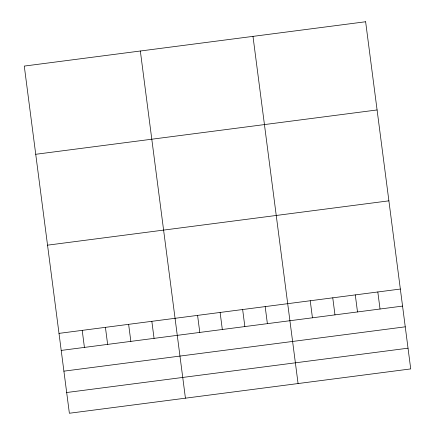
<?xml version="1.0" encoding="UTF-8"?>
<svg xmlns="http://www.w3.org/2000/svg" width="435" height="435" viewBox="0 0 435 435"><rect width="100%" height="100%" fill="white"/><g stroke="black" fill="none" stroke-linecap="round" stroke-linejoin="round"><path stroke-width="0.65" d="M35.735 154.289L377.085 109.957M47.54 245.171L388.89 200.839M58.997 333.379L400.347 289.047M61.21 350.425L402.56 306.093M63.901 371.158L405.251 326.821M66.675 392.517L408.025 348.185M377.814 291.972L380.032 309.019M355.286 294.897L357.499 311.944M332.759 297.823L334.972 314.869M310.231 300.748L312.444 317.795M252.985 36.382L298.073 383.545M265.171 306.599L267.384 323.645M242.643 309.53L244.856 326.571M220.115 312.455L222.328 329.502M197.582 315.38L199.795 332.427M140.342 51.009L185.43 398.177M151.842 321.318L154.055 338.365M128.629 324.336L130.848 341.383M105.422 327.348L107.635 344.395M82.21 330.366L84.423 347.407M365.628 21.75L24.278 66.082L69.372 413.25L410.722 368.918L365.628 21.75"/></g></svg>
